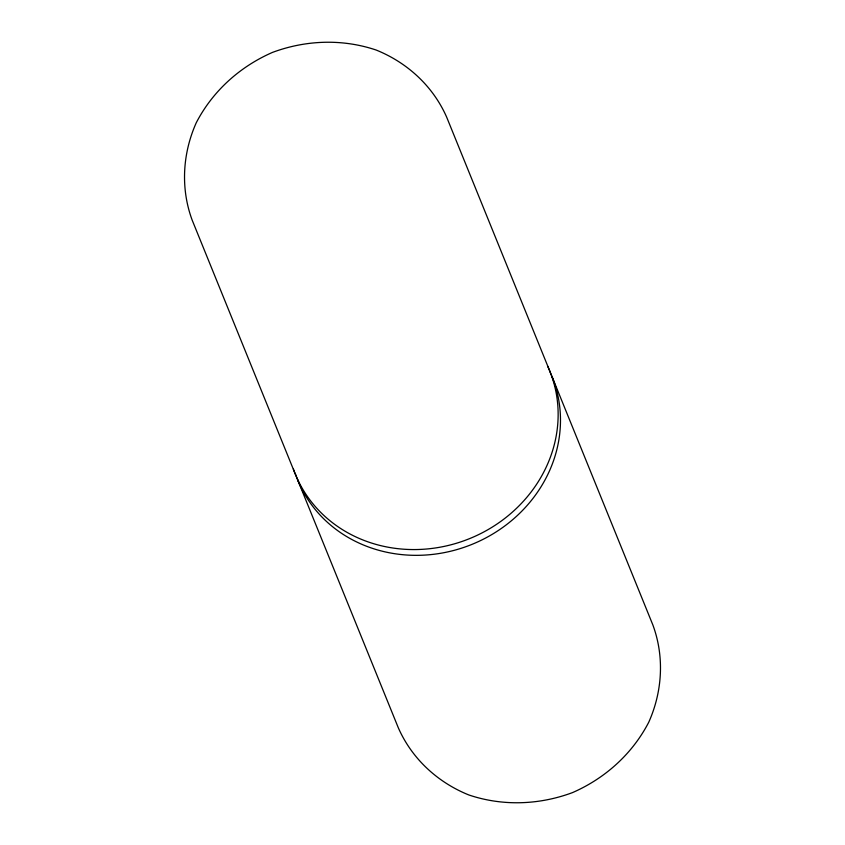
<?xml version="1.0" encoding="UTF-8"?>
<svg xmlns="http://www.w3.org/2000/svg" width="845" height="845" viewBox="0 0 845 845"><rect width="100%" height="100%" fill="white"/><g stroke="black" fill="none" stroke-linecap="round" stroke-linejoin="round"><path stroke-width="1.27" d="M549.768 371.061L446.667 117.149C433.062 86.232 407.396 62.646 376.215 50.056C342.405 38.638 305.816 39.99 272.481 52.401C239.874 66.639 212.623 91.102 196.23 122.81C182.541 153.526 180.45 188.34 192.132 220.038L295.232 473.939M552.112 376.828L652.868 624.962C664.55 656.66 662.459 691.474 648.77 722.19C632.377 753.898 605.126 778.361 572.519 792.599C539.184 805.01 502.595 806.362 468.785 794.944C437.604 782.354 411.937 758.768 398.333 727.851L297.577 479.717M550.053 372.043A137.27 125.313 -22.1 0 1 471.098 544.729A137.27 125.313 -22.1 0 1 295.306 473.601M547.708 366.265A137.27 125.313 -22.1 0 1 469.419 538.688A137.27 125.313 -22.1 0 1 293.384 469.059"/></g></svg>
